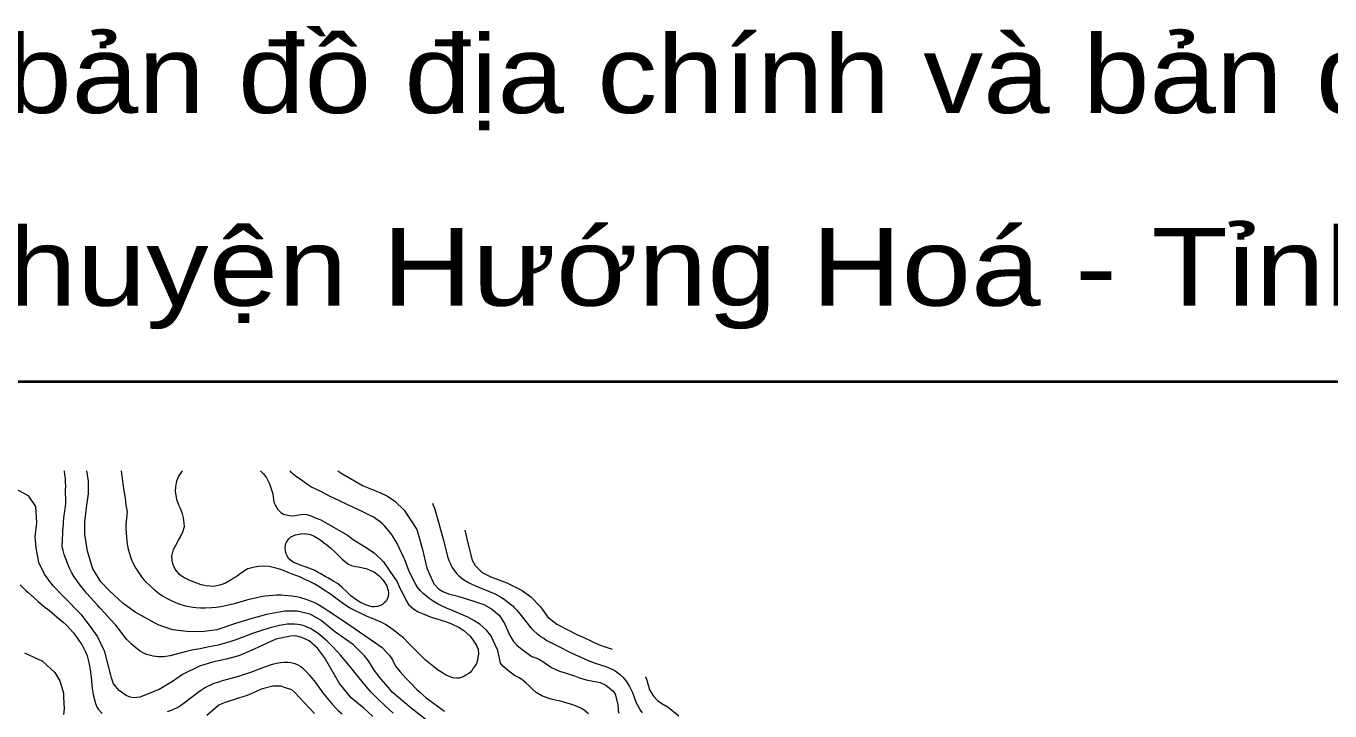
# Model space of a CAD drawing. Header units: metres. Extents: x 548946 to 557077, y 1838800 to 1845419.
# Drawn here: x 553024 to 554197, y 1844803 to 1845419 of the extents above; entities that cross this region are included whole.
import ezdxf
from ezdxf.enums import TextEntityAlignment as Align

# ---------------------------------------------------------------- set-up
doc = ezdxf.new("R2010")
doc.units = ezdxf.units.M
doc.header["$LTSCALE"] = 28
for name, color, linetype, lineweight in [('1', 7, 'Continuous', 13), ('2', 7, 'Continuous', 13), ('55', 7, 'Continuous', 35), ('60', 7, 'Continuous', 25)]:
    doc.layers.add(name, color=color, linetype=linetype, lineweight=lineweight)

msp = doc.modelspace()

# ---------------------------------------------------------------- linework, layer by layer
at = {"layer": '1'}
for points in [[(553346.76, 1844807.35), (553340.39, 1844813.36), (553334, 1844820), (553329.89, 1844824.61), (553323.28, 1844832.52), (553319.41, 1844837.29), (553314.74, 1844843.34), (553306.72, 1844852.9), (553304, 1844855.91), (553299.34, 1844860.8), (553296.46, 1844863.74), (553294.7, 1844865.42), (553292.42, 1844867.47), (553287.95, 1844871.14), (553284.82, 1844873.49), (553282.19, 1844875.24), (553279.46, 1844876.8), (553277.29, 1844877.87), (553273.88, 1844879.2), (553271.66, 1844879.86), (553268.11, 1844880.55), (553265.08, 1844880.85), (553261.95, 1844880.91), (553258.68, 1844880.74), (553255.3, 1844880.34), (553251.75, 1844879.72), (553248, 1844878.87), (553243.31, 1844877.63), (553236.37, 1844875.5), (553227.52, 1844872.33), (553213.29, 1844867.05), (553206.99, 1844864.99), (553202.9, 1844863.8), (553196.38, 1844862.09), (553193.16, 1844861.35), (553186.81, 1844860.17), (553180.33, 1844858.75), (553174.4, 1844857.78), (553172.97, 1844857.47), (553166.8, 1844855.8), (553158.7, 1844853.89), (553153.23, 1844852.39), (553149.55, 1844851.64), (553147.27, 1844851.46), (553142.73, 1844851.55), (553138.15, 1844852.1), (553135.82, 1844852.55), (553131.98, 1844853.64), (553128.33, 1844855.29), (553126.27, 1844856.55), (553122.49, 1844859.44), (553117.98, 1844863.54), (553114.2, 1844867.45), (553110.94, 1844871.37), (553105.76, 1844878.58), (553104.52, 1844880.07), (553099.1, 1844885.54), (553094.7, 1844890.65), (553090.02, 1844895.55), (553088.16, 1844897.6), (553078.22, 1844908.69), (553076.19, 1844911.06), (553073.32, 1844914.78), (553067.12, 1844923.33), (553064.89, 1844927.07), (553062.43, 1844931.74), (553058.07, 1844943.37), (553057.63, 1844944.61), (553056.95, 1844947.13), (553056.5, 1844949.27), (553056.25, 1844951.43), (553056.25, 1844953.22), (553056.35, 1844954.93), (553056.39, 1844957.22), (553056.47, 1844958.23), (553056.66, 1844960.94), (553056.93, 1844964.66), (553057.3, 1844970.98), (553057.45, 1844972.29), (553057.79, 1844976.31), (553058, 1844978.83), (553058.67, 1844982.59), (553058.92, 1844984.71), (553059.09, 1844986.72), (553059.34, 1844989.74), (553059.37, 1844992.93), (553059.35, 1844994.92), (553059.27, 1844997.3), (553059.33, 1845001.2), (553059.44, 1845005.39), (553059.32, 1845008.17), (553059.18, 1845012.04), (553058.71, 1845015.27), (553058.24, 1845018.59)], [(553110.72, 1844899.71), (553098.82, 1844910.77), (553091.08, 1844918.98), (553083.88, 1844930.46), (553078.85, 1844946.41), (553076.68, 1844961.92), (553076.62, 1844972.54), (553078.18, 1844985.79), (553079.99, 1844997.91), (553079.81, 1845009.55), (553078.4, 1845018.59)], [(553109.32, 1845018.59), (553109.6, 1845016.13), (553109.72, 1845014.25), (553110.64, 1845007.09), (553111.64, 1845000.93), (553111.99, 1844999.57), (553112.47, 1844995.44), (553113.05, 1844992.12), (553113.2, 1844990.74), (553113.56, 1844987.6), (553113.99, 1844984.76), (553114.36, 1844983.21), (553114.52, 1844981.83), (553113.6, 1844970.56), (553113.57, 1844966.48), (553113.67, 1844963.42), (553113.98, 1844958.73), (553114.26, 1844955.68), (553114.65, 1844952.69), (553115.52, 1844948.39), (553116.63, 1844944.43), (553118.24, 1844939.62), (553119.75, 1844936.01), (553121.5, 1844932.57), (553122.74, 1844930.48), (553124.45, 1844927.88), (553126.29, 1844925.25), (553128.26, 1844922.65), (553130.4, 1844920.14), (553132.2, 1844918.2), (553135.32, 1844915.18), (553138.67, 1844912.23), (553140.86, 1844910.43), (553143.83, 1844908.2)], [(553274.55, 1844921.13), (553270.44, 1844923.03), (553263.98, 1844925.62), (553259.41, 1844927.37), (553252.86, 1844929.85), (553248.52, 1844931.25), (553242.47, 1844932.65), (553238.35, 1844933.03), (553232.79, 1844932.68), (553229.16, 1844931.98), (553223.35, 1844930.46), (553220.32, 1844928.79), (553216.37, 1844925.96), (553213.73, 1844924.14), (553210.96, 1844922.59), (553208.16, 1844920.56), (553203.06, 1844917.79), (553198.88, 1844916.17), (553192.49, 1844914.78), (553185.7, 1844915.23), (553181.32, 1844916.16), (553175.06, 1844918.57), (553170.89, 1844920.18), (553164.96, 1844923.02), (553161.83, 1844925.51), (553157.85, 1844930.37), (553156.07, 1844934.34), (553155.06, 1844938.22), (553154.9, 1844942.09), (553156.42, 1844947.87), (553158.12, 1844951.29), (553160.87, 1844956.26), (553162.59, 1844959.49), (553164.74, 1844963.92), (553166.1, 1844968.63), (553166.05, 1844971.57), (553165.2, 1844976.5), (553164.42, 1844980.02), (553162.63, 1844984.85), (553161.16, 1844987.72), (553159.33, 1844992.92), (553158.93, 1844994.77), (553158.27, 1845000.58), (553158.4, 1845004.4), (553159.49, 1845009.84), (553160.7, 1845013.3), (553163.88, 1845017.94), (553164.58, 1845018.59)], [(553234.56, 1845018.59), (553237.22, 1845015.89), (553240.09, 1845012.42), (553242.79, 1845007.03), (553243.97, 1845003.37)], [(553456.37, 1844839.68), (553452.53, 1844843), (553450.62, 1844845.69), (553449.98, 1844848.85), (553448.12, 1844857.16), (553441.72, 1844870.71), (553437.93, 1844875.58), (553432.25, 1844880.45), (553426.58, 1844884.19), (553421.09, 1844887.19), (553406.42, 1844893.34), (553401.99, 1844895.21), (553397.47, 1844897.32), (553394.43, 1844898.88), (553391.45, 1844900.57), (553389.89, 1844901.53), (553387.26, 1844903.34), (553384.09, 1844905.8), (553381.03, 1844908.44), (553378.27, 1844911.24), (553375.97, 1844914.16), (553374.41, 1844916.55), (553372.21, 1844920.44), (553370.91, 1844923.03), (553368.99, 1844927.14), (553367.51, 1844930.63), (553365.02, 1844937.25), (553363.09, 1844941.85), (553359.49, 1844949.62), (553357.49, 1844953.51), (553355.26, 1844957.26), (553352.94, 1844960.76), (553350.67, 1844963.9), (553347.98, 1844967.25), (553346.3, 1844969.15), (553344.66, 1844970.82), (553342.21, 1844972.95), (553338.46, 1844975.7), (553336.55, 1844976.93), (553334.39, 1844978.1), (553326.04, 1844982.21), (553313.2, 1844988.16), (553305.06, 1844992.14), (553296.71, 1844996.04), (553288.75, 1845000.2), (553280.01, 1845004.41), (553278.2, 1845005.48), (553275.15, 1845007.6), (553270.37, 1845011.12), (553267.06, 1845013.4), (553263.95, 1845015.78), (553262.48, 1845017.15), (553261.25, 1845018.59)], [(553304.29, 1845018.59), (553307.68, 1845016.35), (553327.11, 1845005.1), (553341.9, 1844999.32), (553348.78, 1844996), (553355.31, 1844991.45), (553363.79, 1844983.42), (553375.14, 1844965.83), (553380.34, 1844948.13), (553384.38, 1844931.15), (553389.5, 1844919.25), (553390.82, 1844916.81), (553394.8, 1844912.51), (553398.77, 1844910.07), (553403.69, 1844908.01), (553412.02, 1844905.95), (553426.58, 1844901.62), (553435.47, 1844898.44), (553442.48, 1844894.5), (553449.48, 1844888.51), (553454.4, 1844880.83), (553458.94, 1844870.71), (553462.16, 1844865.28), (553465.19, 1844861.91), (553470.11, 1844857.97), (553478.83, 1844851.83), (553483.33, 1844850.14), (553485.47, 1844849.08), (553488.68, 1844847.17), (553491.47, 1844845.26)], [(553243.97, 1845003.37), (553245.61, 1844998.14), (553246.06, 1844995.06), (553246.66, 1844990.67), (553247.71, 1844988.13), (553250.26, 1844984.05), (553252.75, 1844981.39), (553255.21, 1844979.78), (553259.32, 1844978.73), (553262.22, 1844978.3), (553266.18, 1844978.56), (553268.95, 1844979.26), (553273.26, 1844979.75), (553276.34, 1844979.35), (553280.68, 1844977.94), (553283.87, 1844976.6), (553288.94, 1844974.62), (553312.72, 1844960.86), (553317.95, 1844957.01), (553328.14, 1844950.65), (553336.85, 1844945.07), (553345.16, 1844936.85), (553350.39, 1844929.42), (553357.61, 1844918.86)], [(553389.38, 1844989.61), (553390.08, 1844987.89), (553391.03, 1844985.06), (553394.86, 1844972.49), (553398.92, 1844957.23), (553401.84, 1844945.49), (553402.93, 1844941.73), (553404.13, 1844938.2), (553405.18, 1844935.6), (553405.83, 1844934.23), (553407.12, 1844931.85), (553408.55, 1844929.61), (553411.07, 1844926.38), (553413.42, 1844924.01), (553416.06, 1844921.98), (553418.26, 1844920.53), (553421.78, 1844918.33), (553424.12, 1844917.02), (553427.91, 1844915.31), (553444.7, 1844908.38), (553447.33, 1844907.14), (553449.92, 1844905.76), (553451.3, 1844904.94), (553453.69, 1844903.34), (553459.6, 1844898.81), (553461.79, 1844896.9), (553462.91, 1844895.81), (553464.78, 1844893.77), (553469.1, 1844888.58), (553471.1, 1844886.06), (553474.4, 1844881.65), (553476.62, 1844878.91), (553478.5, 1844876.81), (553480.5, 1844874.8), (553483.08, 1844872.49)], [(553357.61, 1844918.86), (553360.31, 1844912.62), (553362.52, 1844908.32), (553365.79, 1844902.14), (553367.71, 1844898.56), (553372.56, 1844894.37), (553376.44, 1844891.96), (553380.85, 1844890), (553388.11, 1844887.13), (553393.32, 1844885.54), (553401, 1844883.19), (553405.96, 1844881.29), (553413.2, 1844877.75), (553417.4, 1844875.1), (553423.1, 1844870.05), (553425.65, 1844866.83), (553428.9, 1844861.7), (553430.41, 1844858.45), (553430.66, 1844853.83), (553430.21, 1844851.12), (553429.74, 1844848.6), (553428.77, 1844845.45), (553427.73, 1844843.72), (553426.03, 1844841.15), (553424.99, 1844839.41), (553423.31, 1844837.51), (553421.92, 1844836.4), (553419.34, 1844834.87), (553416.95, 1844833.37), (553413.29, 1844832.19), (553411.21, 1844832.14), (553407.72, 1844832.69), (553405.26, 1844833.45), (553401.07, 1844835.25), (553398.31, 1844836.93), (553393.8, 1844839.83), (553390.67, 1844842.32), (553387.54, 1844844.81), (553383.03, 1844848.57), (553380.45, 1844851.12), (553376.82, 1844854.69), (553374.25, 1844857.25), (553370.3, 1844861.07), (553367.47, 1844864.16), (553363.19, 1844868.42), (553360.06, 1844870.91), (553355.06, 1844874.71), (553351.85, 1844877.09), (553347.09, 1844880.53), (553343.66, 1844882.23), (553340.07, 1844883.72), (553334.57, 1844886.22), (553330.6, 1844887.67), (553324.57, 1844890.59), (553320.65, 1844892.51), (553314.6, 1844895.62), (553311.32, 1844897.71), (553305.85, 1844901.55), (553302.42, 1844904.1), (553296.8, 1844908.39), (553292.63, 1844910.86), (553287.05, 1844914.78), (553283.48, 1844916.93), (553278.06, 1844919.54), (553274.55, 1844921.13)], [(553018.33, 1844916.31), (553023.73, 1844910.95), (553025.72, 1844909.18), (553030.94, 1844904.5), (553034.49, 1844901.32), (553040.46, 1844896.22), (553044.71, 1844893.02), (553051.66, 1844887.14), (553057.16, 1844882.59), (553060.29, 1844879.57), (553063.21, 1844876.71), (553066.55, 1844872.81), (553068.54, 1844870.15), (553070.43, 1844867.58), (553071.29, 1844866.18), (553073.79, 1844862.58), (553077.25, 1844855.9), (553078.64, 1844852.48), (553080.23, 1844846.38), (553081.03, 1844841.99), (553082.13, 1844833.25), (553083.11, 1844823), (553084.04, 1844817.43), (553086.23, 1844809.61), (553087.75, 1844805.9), (553088.63, 1844804.31), (553092.17, 1844800.43)], [(553143.83, 1844908.2), (553147.13, 1844906.05), (553151.19, 1844903.67), (553153.68, 1844902.33), (553157.62, 1844900.47), (553160.33, 1844899.39), (553163.06, 1844898.45), (553167.13, 1844897.35), (553170.43, 1844896.69), (553173.84, 1844896.17), (553176.54, 1844895.86), (553180.71, 1844895.54), (553184.93, 1844895.48), (553190.48, 1844895.77), (553194.71, 1844896.16), (553198.96, 1844896.76), (553204.51, 1844897.95), (553211.24, 1844899.54), (553224.41, 1844903.24), (553231.07, 1844904.79), (553235.19, 1844905.63), (553238.61, 1844906.19), (553242.1, 1844906.58), (553245.61, 1844906.87), (553249.08, 1844907.13), (553253.32, 1844907.23), (553256.06, 1844907.06), (553262.91, 1844906.39), (553267.02, 1844905.72), (553269.71, 1844905.02), (553276.3, 1844902.96), (553279.41, 1844901.83), (553282.48, 1844900.48), (553286.07, 1844898.67), (553291.57, 1844895.49), (553295.93, 1844892.66), (553302.85, 1844887.92), (553313.2, 1844880.99), (553319.77, 1844876.69), (553323.8, 1844873.83), (553344.2, 1844859.94), (553350.83, 1844852.47), (553353.35, 1844848.62), (553356.09, 1844843.19), (553360.21, 1844837.98), (553365.47, 1844832.32), (553369.35, 1844828.47), (553375.3, 1844822.13), (553377.59, 1844820.1), (553383.76, 1844814.44), (553400.22, 1844802.67)], [(553386.66, 1844792.52), (553370.02, 1844805.16), (553353.18, 1844819.6), (553349.69, 1844823.94), (553343.05, 1844831.41), (553336.88, 1844839.56), (553331.62, 1844847.71), (553327.96, 1844852.69), (553318.19, 1844862.29), (553301.21, 1844874.13), (553289.31, 1844884.05), (553279.17, 1844889.8), (553267.47, 1844892.43), (553256.45, 1844892.45), (553240.12, 1844889.56), (553225.83, 1844885.74), (553211.98, 1844881.34), (553195.33, 1844875.71), (553181.96, 1844873.92), (553168.35, 1844874.16), (553155.5, 1844875.63), (553142.55, 1844880.17), (553121.76, 1844891.62), (553110.72, 1844899.71)], [(553483.08, 1844872.49), (553484.84, 1844871.12), (553487.19, 1844869.45), (553489.66, 1844867.84), (553492.29, 1844866.27), (553495.12, 1844864.72), (553503.45, 1844860.3), (553511.61, 1844856.39), (553517.42, 1844853.51), (553520.71, 1844852.02), (553530.99, 1844847.55), (553535.73, 1844845.86), (553545.26, 1844842.66), (553548.06, 1844841.62), (553550.88, 1844840.37), (553553.6, 1844838.9), (553556.12, 1844837.17), (553558.48, 1844835.18), (553560.76, 1844832.93), (553563.29, 1844829.93), (553564.7, 1844827.89), (553566.63, 1844824.64), (553567.72, 1844822.51), (553569.2, 1844819.25), (553570.79, 1844815.25), (553572.62, 1844810.22), (553573.07, 1844809.2), (553574.92, 1844805.75), (553576.52, 1844803.17), (553578.02, 1844801.15)], [(553022.45, 1844854.94), (553038.51, 1844847.48), (553049.71, 1844837.36), (553054.09, 1844829.89), (553057.25, 1844818.81), (553057.25, 1844815.2), (553057.98, 1844804.6), (553057.49, 1844799.54)], [(553150.92, 1844802.17), (553154.67, 1844803.55), (553157, 1844804.57), (553159.88, 1844806.02), (553162.68, 1844807.67), (553165.92, 1844809.94), (553171.02, 1844814.11), (553178.46, 1844819.77), (553180.62, 1844821.32), (553184.27, 1844823.51), (553186.73, 1844824.79), (553190.54, 1844826.6), (553193.03, 1844827.64), (553197.04, 1844829.09), (553200.33, 1844830.13), (553215.14, 1844834.15), (553218.45, 1844835.16), (553226.01, 1844837.79), (553235.12, 1844841.32), (553238.37, 1844842.5), (553245.36, 1844844.77), (553249.02, 1844845.75), (553252.54, 1844846.42), (553255.96, 1844846.75), (553259.34, 1844846.72), (553261.88, 1844846.44), (553263.22, 1844846.17), (553265.5, 1844845.5), (553267.67, 1844844.57), (553268.84, 1844843.95), (553270.9, 1844842.63), (553272.91, 1844841.05), (553274.01, 1844840.06), (553275.97, 1844838.04), (553278.51, 1844835.12), (553281.21, 1844831.85), (553284, 1844828.24), (553289.15, 1844821.06), (553290.48, 1844819.32), (553292.97, 1844816.21), (553299.16, 1844808.85), (553302.65, 1844805.02), (553304.82, 1844802.94), (553308.19, 1844800.14)], [(553529.56, 1844800.11), (553525.68, 1844803.37), (553522.9, 1844805.24), (553518.1, 1844807.34), (553514.54, 1844808.65), (553509.24, 1844810.13), (553505.61, 1844811.14), (553499.77, 1844812.37), (553496.14, 1844813.38), (553492.49, 1844814.57), (553487.55, 1844816.29), (553482.62, 1844819.52), (553479.66, 1844822.22), (553476.59, 1844825), (553473.72, 1844827.62), (553469.73, 1844830.96), (553467.16, 1844832.66), (553463.24, 1844834.58), (553456.37, 1844839.68)], [(553491.47, 1844845.26), (553496.4, 1844841.87), (553500.25, 1844840.17), (553503.68, 1844838.47), (553509.68, 1844836.78), (553517.17, 1844834.44), (553521.67, 1844832.54), (553527.46, 1844830.63), (553540.1, 1844828.51), (553545.24, 1844825.96), (553551.88, 1844820.45), (553553.59, 1844817.9), (553556.16, 1844808.57), (553556.38, 1844804.12), (553556.38, 1844802.85), (553557.02, 1844800.73)], [(553222.77, 1844817.12), (553236.29, 1844822.86), (553245.73, 1844825.41), (553249.59, 1844825.41), (553252.59, 1844825.41), (553257.74, 1844823.71), (553262.47, 1844822.22), (553265.26, 1844819.67), (553283.07, 1844800.55)], [(553186.31, 1844799.06), (553197.02, 1844808.2), (553203.02, 1844810.75), (553215.04, 1844814.57), (553222.77, 1844817.12)], [(553354.04, 1844800.93), (553350.24, 1844804.21), (553346.76, 1844807.35)]]:
    msp.add_lwpolyline(points, dxfattribs=at)
at = {"layer": '2'}
for points in [[(553271.9, 1844868.73), (553266.11, 1844870.22), (553261.6, 1844870.01), (553248.3, 1844867.43), (553228.85, 1844858.28), (553215.06, 1844852.22), (553203.6, 1844849.37), (553191.36, 1844846.69), (553179.73, 1844843.05), (553164.43, 1844835.66), (553155.57, 1844829.13), (553143.45, 1844821.98), (553126.07, 1844815.13), (553120.8, 1844814.57), (553117.24, 1844815.13), (553113.68, 1844816.82), (553107.41, 1844821.05), (553102.43, 1844827.25), (553100.43, 1844832.61), (553094.48, 1844855.83), (553087.57, 1844870.28), (553080.82, 1844880.01), (553073.76, 1844889.07), (553057.08, 1844905.99), (553047.78, 1844915.69), (553040.35, 1844925.73), (553035.28, 1844936.42), (553032.76, 1844949.46), (553031.99, 1844959.49), (553033.5, 1844972.09), (553032.46, 1844986.7), (553026.16, 1844995.85), (553014.92, 1845002.24)], [(553418.35, 1844965.44), (553418.39, 1844965.25), (553421.08, 1844953.69), (553424.87, 1844938.33), (553427.71, 1844933.46), (553433.95, 1844927.28), (553441.71, 1844923.53), (553456.28, 1844917.91)], [(553257.77, 1844944.18), (553257.43, 1844945.47), (553257.07, 1844946.95), (553256.86, 1844948.82), (553257.24, 1844952.1), (553258.11, 1844954.47), (553260.22, 1844957.56), (553262.01, 1844959.38), (553265.98, 1844961.17), (553271, 1844962.12), (553274.21, 1844962.3), (553279.44, 1844961.38), (553282.84, 1844959.87), (553287.92, 1844957.03), (553291.05, 1844954.54), (553294.35, 1844952.26), (553297.5, 1844949.58), (553301.66, 1844945.6), (553304.32, 1844943.15), (553307.76, 1844939.55), (553310.11, 1844937.35), (553313.72, 1844934.82), (553316.51, 1844933.62), (553320.23, 1844932.72), (553322.75, 1844932.25), (553326.65, 1844931.36), (553330.55, 1844930.48), (553333.03, 1844929.53), (553336.72, 1844927.96), (553338.79, 1844926.49), (553341.42, 1844924.23), (553342.36, 1844923.48), (553344.66, 1844920.8), (553346, 1844919.05), (553347.86, 1844916.04), (553348.64, 1844914.23), (553349.38, 1844911.08), (553349.62, 1844909.02), (553349.56, 1844906.17), (553349.07, 1844904.69), (553348.35, 1844902.71), (553347.54, 1844901.47), (553345.98, 1844900.16), (553344.26, 1844898.63), (553343.09, 1844898.02), (553341.55, 1844897.37), (553339.72, 1844896.78), (553337.1, 1844896.48), (553335.09, 1844896.54), (553332.15, 1844897.34), (553330.01, 1844897.85), (553326.79, 1844899.38), (553324.58, 1844900.46), (553321.33, 1844902.37), (553319.07, 1844903.82), (553315.83, 1844906.39), (553313.81, 1844908.34), (553311.23, 1844910.9), (553308.58, 1844913.35), (553307.83, 1844914.11), (553305.49, 1844916.32), (553303.86, 1844917.27), (553300.71, 1844919.09), (553298.66, 1844920.38), (553295.2, 1844922.45)], [(553295.2, 1844922.45), (553292.67, 1844923.77), (553289, 1844926.01), (553286.47, 1844927.34), (553282.92, 1844929.3), (553280.34, 1844930.34), (553276.56, 1844931.8), (553273.97, 1844932.84), (553271.12, 1844933.74), (553266.86, 1844935.25), (553264.38, 1844936.2), (553260.05, 1844939.73), (553258.6, 1844942.23), (553257.77, 1844944.18)], [(553456.28, 1844917.91), (553463.48, 1844914.54), (553469.91, 1844911.17), (553477.77, 1844905.56), (553486.61, 1844896.32), (553493.04, 1844887.08), (553501.28, 1844880.72), (553519.31, 1844871.6), (553525.5, 1844868.84), (553533.07, 1844865.32), (553538.63, 1844862.57), (553545.59, 1844860.12), (553550.95, 1844858.38)], [(553335.77, 1844797.64), (553327.61, 1844805.26), (553322.69, 1844809.11), (553316.08, 1844814.59), (553305.59, 1844827.34), (553292.21, 1844850.94), (553285.85, 1844859.39), (553278.34, 1844865.76), (553271.9, 1844868.73)], [(553580.82, 1844833.88), (553582.29, 1844830.36), (553584.66, 1844821.9), (553588.29, 1844816.14), (553591.75, 1844812.18), (553595.57, 1844809.48), (553601.39, 1844806.05), (553610.85, 1844798.49)]]:
    msp.add_lwpolyline(points, dxfattribs=at)
at = {"layer": '55'}
msp.add_lwpolyline([(548946.42, 1845099), (557077.3, 1845099), (557077.3, 1838800.25), (548946.42, 1838800.25)], close=True, dxfattribs=at)

# ---------------------------------------------------------------- texts
at = {"layer": '60'}
for s, width, p in [('Sơ đồ chia mảnh bản đồ địa chính và bản đồ gốc', 1.15, (553331.79, 1845340.53)), ('Khu đo: xã Tân Hợp - huyện Hướng Hoá - Tỉnh Quảng Trị', 1.2, (553341, 1845167.25))]:
    msp.add_text(s, height=70, dxfattribs=dict(at, width=width)).set_placement(p, align=Align.CENTER)

doc.saveas('drawing.dxf')
